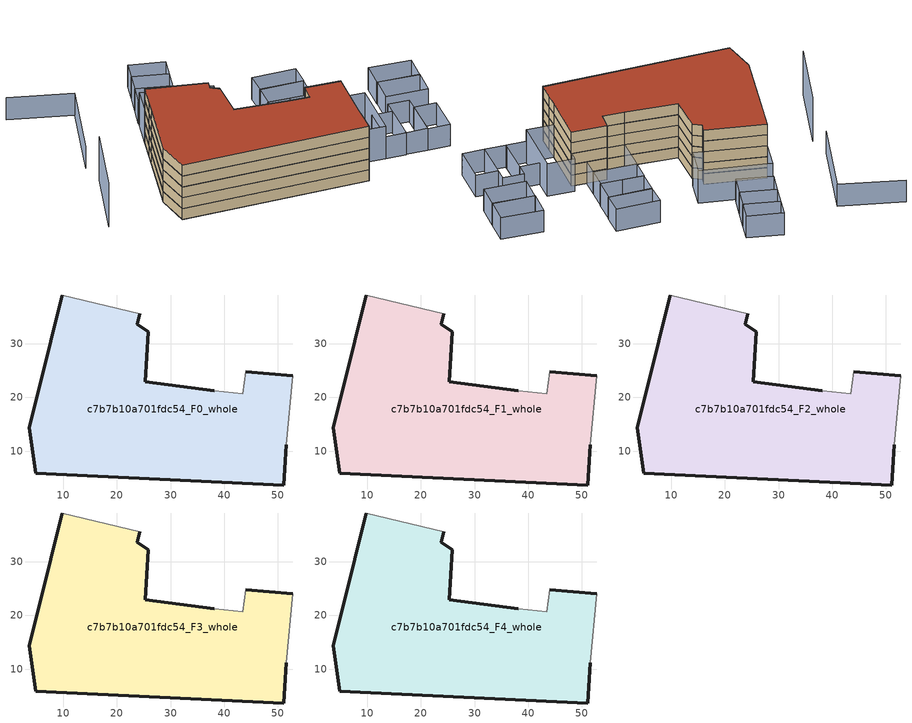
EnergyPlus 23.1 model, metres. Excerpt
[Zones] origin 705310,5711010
c7b7b10a701fdc54_F0_whole
 floor ground (EU_floor_Construction): 51.04,3.68 51.39,8.24 51.56,11.19 52.72,24 44.02,24.79 43.47,20.7 38.13,21.24 25.26,22.92 25.83,32.22 23.84,33.58 24.31,35.59 9.84,39.05 8.31,33.11 7.69,30.43 3.73,14.3 4.89,5.91 z0
 wall outside (EU_wall_Construction): 24.31,35.59 23.84,33.58 25.83,32.22 25.26,22.92 38.13,21.24 / 44.02,24.79 52.72,24 / 51.56,11.19 51.39,8.24 51.04,3.68 4.89,5.91 3.73,14.3 7.69,30.43 8.31,33.11 9.84,39.05 z0:3
 wall adiabatic (EU_wall_Construction): 9.84,39.05 24.31,35.59 / 38.13,21.24 43.47,20.7 44.02,24.79 / 52.72,24 51.56,11.19 z0:3
c7b7b10a701fdc54_F1_whole
 floor to c7b7b10a701fdc54_F0_whole (EU_floor_Construction): 51.03,3.68 51.39,8.24 51.56,11.19 52.72,24 44.02,24.79 43.47,20.7 38.13,21.24 25.26,22.92 25.83,32.22 23.84,33.58 24.3,35.59 9.84,39.05 8.31,33.11 7.69,30.43 3.73,14.3 4.89,5.91 z3
 wall outside (EU_wall_Construction): 24.31,35.59 23.84,33.58 25.83,32.22 25.26,22.92 38.13,21.24 / 44.02,24.79 52.72,24 / 51.56,11.19 51.39,8.24 51.04,3.68 4.89,5.91 3.73,14.3 7.69,30.43 8.31,33.11 9.84,39.05 z3:6
 wall adiabatic (EU_wall_Construction): 9.84,39.05 24.31,35.59 / 38.13,21.24 43.47,20.7 44.02,24.79 / 52.72,24 51.56,11.19 z3:6
c7b7b10a701fdc54_F2_whole
 floor to c7b7b10a701fdc54_F1_whole (EU_floor_Construction): 51.03,3.68 51.39,8.24 51.56,11.19 52.72,24 44.02,24.79 43.47,20.7 38.13,21.24 25.26,22.92 25.83,32.22 23.84,33.58 24.3,35.59 9.84,39.05 8.31,33.11 7.69,30.43 3.73,14.3 4.89,5.91 z6
 wall outside (EU_wall_Construction): 24.31,35.59 23.84,33.58 25.83,32.22 25.26,22.92 38.13,21.24 / 44.02,24.79 52.72,24 / 51.56,11.19 51.39,8.24 51.04,3.68 4.89,5.91 3.73,14.3 7.69,30.43 8.31,33.11 9.84,39.05 z6:9
 wall adiabatic (EU_wall_Construction): 9.84,39.05 24.31,35.59 / 38.13,21.24 43.47,20.7 44.02,24.79 / 52.72,24 51.56,11.19 z6:9
c7b7b10a701fdc54_F3_whole
 floor to c7b7b10a701fdc54_F2_whole (EU_floor_Construction): 51.03,3.68 51.39,8.24 51.56,11.19 52.72,24 44.02,24.79 43.47,20.7 38.13,21.24 25.26,22.92 25.83,32.22 23.84,33.58 24.3,35.59 9.84,39.05 8.31,33.11 7.69,30.43 3.73,14.3 4.89,5.91 z9
 wall outside (EU_wall_Construction): 24.31,35.59 23.84,33.58 25.83,32.22 25.26,22.92 38.13,21.24 / 44.02,24.79 52.72,24 / 51.56,11.19 51.39,8.24 51.04,3.68 4.89,5.91 3.73,14.3 7.69,30.43 8.31,33.11 9.84,39.05 z9:12
 wall adiabatic (EU_wall_Construction): 9.84,39.05 24.31,35.59 / 38.13,21.24 43.47,20.7 44.02,24.79 / 52.72,24 51.56,11.19 z9:12
c7b7b10a701fdc54_F4_whole
 floor to c7b7b10a701fdc54_F3_whole (EU_floor_Construction): 51.03,3.68 51.39,8.24 51.56,11.19 52.72,24 44.02,24.79 43.47,20.7 38.13,21.24 25.26,22.92 25.83,32.22 23.84,33.58 24.3,35.59 9.84,39.05 8.31,33.11 7.69,30.43 3.73,14.3 4.89,5.91 z12
 wall outside (EU_wall_Construction): 24.31,35.59 23.84,33.58 25.83,32.22 25.26,22.92 38.13,21.24 / 44.02,24.79 52.72,24 / 51.56,11.19 51.39,8.24 51.04,3.68 4.89,5.91 3.73,14.3 7.69,30.43 8.31,33.11 9.84,39.05 z12:15
 wall adiabatic (EU_wall_Construction): 9.84,39.05 24.31,35.59 / 38.13,21.24 43.47,20.7 44.02,24.79 / 52.72,24 51.56,11.19 z12:15
 roof outside (EU_roof_Construction): 52.72,24 51.56,11.19 51.39,8.24 51.04,3.68 4.89,5.91 3.73,14.3 7.69,30.43 8.31,33.11 9.84,39.05 24.31,35.59 23.84,33.58 25.83,32.22 25.26,22.92 38.13,21.24 43.47,20.7 44.02,24.79 z15
shading: -15.64,60.95 -0.37,56.32 / -0.37,56.32 -6.92,34.73 / 69.3,19.7 74.78,19.29 / 74.78,19.29 74.06,9.71 / 74.06,9.71 68.57,10.13 / 68.57,10.13 69.3,19.7 / 64.01,20.06 63.33,10.43 / 63.33,10.43 58.27,10.78 / 58.27,10.78 58.95,20.42 / 58.95,20.42 64.01,20.06 / 69.52,22.84 68.62,10.12 / 68.62,10.12 63.34,10.49 / 63.34,10.49 64.24,23.21 / 64.24,23.21 69.52,22.84 / 38.12,21.09 38.76,29.78 / 38.76,29.78 49.32,29.01 / 49.32,29.01 48.68,20.31 / 48.68,20.31 38.12,21.09 / 75.46,25.4 65.1,26.36 / 65.1,26.36 65.7,32.77 / 65.7,32.77 76.06,31.8 / 76.06,31.8 75.46,25.4 / 39.15,34.98 49.76,34.18 / 49.76,34.18 49.37,28.97 / 49.37,28.97 38.76,29.77 / 38.76,29.77 39.15,34.98 / 76.02,31.78 65.64,32.77 / 65.64,32.77 66.24,39.09 / 66.24,39.09 76.63,38.1 / 76.63,38.1 76.02,31.78 / 49.8,34.18 39.17,34.98 / 39.17,34.98 39.62,40.87 / 39.62,40.87 50.24,40.07 / 50.24,40.07 49.8,34.18 / 50.41,40.06 39.65,40.63 / 39.65,40.63 39.95,46.12 / 39.95,46.12 50.7,45.55 / 50.7,45.55 50.41,40.06 / 13.2,52.54 21.74,50.28 / 21.74,50.28 20.32,44.92 / 20.32,44.92 11.78,47.18 / 11.78,47.18 13.2,52.54 / 14.52,57.56 23.08,55.3 / 23.08,55.3 21.75,50.27 / 21.75,50.27 13.2,52.53 / 13.2,52.53 14.52,57.56 / 15.77,62.41 24.36,60.14 / 24.36,60.14 23.08,55.29 / 23.08,55.29 14.49,57.56 / 14.49,57.56 15.77,62.41 z0:6; -6.09,28.89 -11.92,9.91 z0:12; 59.53,25.66 58.25,10.62 / 58.25,10.62 51.56,11.19 / 51.56,11.19 52.83,26.22 / 52.83,26.22 59.53,25.66 / 26.85,34.92 9.83,39.05 / 9.83,39.05 11.61,46.39 / 11.61,46.39 28.63,42.26 / 28.63,42.26 26.85,34.92 z0:9
[Building]
EU S2 Campaign: North Axis=0; Terrain=City; Solar Distribution=FullExterior
[Site:Location]
London: Latitude=51.5; Longitude=-0.5; Time Zone=0; Elevation=25
[SizingPeriod:WeatherFileDays]
AnnualSizingPeriod: Begin Month=1; Begin Day of Month=1; End Month=12; End Day of Month=31; Day of Week for Start Day=Monday; Use Weather File Daylight Saving Period=No; Use Weather File Rain and Snow Indicators=No
[MATERIAL]
EU_InternalMass_Material: Roughness=MediumRough; Thickness=0.1; Conductivity=1; Density=1800; Specific Heat=900; Thermal Absorptance=0.9; Solar Absorptance=0.7; Visible Absorptance=0.7
[MATERIAL:NOMASS] Roughness=MediumRough; Thermal Absorptance=0.9; Solar Absorptance=0.7; Visible Absorptance=0.7
Name | Thermal Resistance
EU_wall_NoMass | 1.04674
EU_roof_NoMass | 4.32442
EU_floor_NoMass | 2.04616
[CONSTRUCTION]
EU_wall_Construction: EU_wall_NoMass
EU_roof_Construction: EU_roof_NoMass
EU_floor_Construction: EU_floor_NoMass
EU_InternalMass_Construction: EU_InternalMass_Material
[ZONE] Type=1; Multiplier=1; Ceiling Height=autocalculate; Volume=3302.22; Floor Area=autocalculate; Part of Total Floor Area=Yes
c7b7b10a701fdc54_F0_whole; c7b7b10a701fdc54_F1_whole; c7b7b10a701fdc54_F2_whole; c7b7b10a701fdc54_F3_whole; c7b7b10a701fdc54_F4_whole
[INTERNALMASS] Construction=EU_InternalMass_Construction; Surface Area=1100.74
Name | Zone or ZoneList
c7b7b10a701fdc54_F0_whole_EU_InternalMass | c7b7b10a701fdc54_F0_whole
c7b7b10a701fdc54_F1_whole_EU_InternalMass | c7b7b10a701fdc54_F1_whole
c7b7b10a701fdc54_F2_whole_EU_InternalMass | c7b7b10a701fdc54_F2_whole
c7b7b10a701fdc54_F3_whole_EU_InternalMass | c7b7b10a701fdc54_F3_whole
c7b7b10a701fdc54_F4_whole_EU_InternalMass | c7b7b10a701fdc54_F4_whole
[OTHEREQUIPMENT] Fuel Type=Electricity; Design Level Calculation Method=Watts/Area; Power per Zone Floor Area=1; Fraction Latent=0; Fraction Radiant=0; Fraction Lost=0; Carbon Dioxide Generation Rate=0; EndUse Subcategory=EU_Step8_InternalGains
Name | Zone or ZoneList or Space or SpaceList | Schedule
EU_Step8_InternalGain_c7b7b10a701fdc54_F0_whole_f000 | c7b7b10a701fdc54_F0_whole | EU_Step8_GainSchedule_c7b7b10a701fdc54_F0_whole_f000
EU_Step8_InternalGain_c7b7b10a701fdc54_F1_whole_f000 | c7b7b10a701fdc54_F1_whole | EU_Step8_GainSchedule_c7b7b10a701fdc54_F1_whole_f000
EU_Step8_InternalGain_c7b7b10a701fdc54_F2_whole_f000 | c7b7b10a701fdc54_F2_whole | EU_Step8_GainSchedule_c7b7b10a701fdc54_F2_whole_f000
EU_Step8_InternalGain_c7b7b10a701fdc54_F3_whole_f000 | c7b7b10a701fdc54_F3_whole | EU_Step8_GainSchedule_c7b7b10a701fdc54_F3_whole_f000
EU_Step8_InternalGain_c7b7b10a701fdc54_F4_whole_f000 | c7b7b10a701fdc54_F4_whole | EU_Step8_GainSchedule_c7b7b10a701fdc54_F4_whole_f000
[ZONEVENTILATION:DESIGNFLOWRATE] Schedule=EU_AlwaysOn; Design Flow Rate Calculation Method=AirChanges/Hour; Air Changes per Hour=0.488719; Ventilation Type=Natural; Fan Pressure Rise=0; Fan Total Efficiency=1; Constant Term Coefficient=1; Temperature Term Coefficient=0; Velocity Term Coefficient=0; Velocity Squared Term Coefficient=0; Minimum Indoor Temperature=-100; Maximum Indoor Temperature=100; Delta Temperature=-100; Minimum Outdoor Temperature=-100; Maximum Outdoor Temperature=100; Maximum Wind Speed=40
Name | Zone or ZoneList or Space or SpaceList
EU_ConstantAir_c7b7b10a701fdc54_F0_whole | c7b7b10a701fdc54_F0_whole
EU_ConstantAir_c7b7b10a701fdc54_F1_whole | c7b7b10a701fdc54_F1_whole
EU_ConstantAir_c7b7b10a701fdc54_F2_whole | c7b7b10a701fdc54_F2_whole
EU_ConstantAir_c7b7b10a701fdc54_F3_whole | c7b7b10a701fdc54_F3_whole
EU_ConstantAir_c7b7b10a701fdc54_F4_whole | c7b7b10a701fdc54_F4_whole
[HVACTEMPLATE:THERMOSTAT] Constant Heating Setpoint=20; Constant Cooling Setpoint=50
EU_HeatOnly_c7b7b10a701fdc54_F0_whole; EU_HeatOnly_c7b7b10a701fdc54_F1_whole; EU_HeatOnly_c7b7b10a701fdc54_F2_whole; EU_HeatOnly_c7b7b10a701fdc54_F3_whole; EU_HeatOnly_c7b7b10a701fdc54_F4_whole
[HVACTEMPLATE:ZONE:IDEALLOADSAIRSYSTEM] System Availability Schedule=EU_AlwaysOn; Maximum Heating Supply Air Temperature=50; Minimum Cooling Supply Air Temperature=13; Maximum Heating Supply Air Humidity Ratio=0.0156; Minimum Cooling Supply Air Humidity Ratio=0.0077; Heating Limit=NoLimit; Cooling Limit=NoLimit; Heating Availability Schedule=EU_AlwaysOn; Cooling Availability Schedule=EU_CoolingOff; Dehumidification Control Type=ConstantSensibleHeatRatio; Cooling Sensible Heat Ratio=0.7; Dehumidification Setpoint=60; Humidification Control Type=None; Humidification Setpoint=30; Outdoor Air Method=None; Outdoor Air Flow Rate per Person=0.00944; Outdoor Air Flow Rate per Zone Floor Area=0; Outdoor Air Flow Rate per Zone=0; Demand Controlled Ventilation Type=None; Outdoor Air Economizer Type=NoEconomizer; Heat Recovery Type=None; Sensible Heat Recovery Effectiveness=0.7; Latent Heat Recovery Effectiveness=0.65
Name | Template Thermostat
c7b7b10a701fdc54_F0_whole | EU_HeatOnly_c7b7b10a701fdc54_F0_whole
c7b7b10a701fdc54_F1_whole | EU_HeatOnly_c7b7b10a701fdc54_F1_whole
c7b7b10a701fdc54_F2_whole | EU_HeatOnly_c7b7b10a701fdc54_F2_whole
c7b7b10a701fdc54_F3_whole | EU_HeatOnly_c7b7b10a701fdc54_F3_whole
c7b7b10a701fdc54_F4_whole | EU_HeatOnly_c7b7b10a701fdc54_F4_whole
[SIZING:ZONE] Zone Cooling Design Supply Air Temperature Input Method=SupplyAirTemperature; Zone Cooling Design Supply Air Temperature=13; Zone Heating Design Supply Air Temperature Input Method=SupplyAirTemperature; Zone Heating Design Supply Air Temperature=50; Zone Cooling Design Supply Air Humidity Ratio=0.008; Zone Heating Design Supply Air Humidity Ratio=0.008; Cooling Design Air Flow Method=DesignDay; Cooling Design Air Flow Rate=0; Cooling Minimum Air Flow per Zone Floor Area=0.000762; Cooling Minimum Air Flow=0; Cooling Minimum Air Flow Fraction=0.2; Heating Design Air Flow Method=DesignDay; Heating Design Air Flow Rate=0; Heating Maximum Air Flow per Zone Floor Area=0.002032; Heating Maximum Air Flow=0.141576; Heating Maximum Air Flow Fraction=0.3; Account for Dedicated Outdoor Air System=No; Dedicated Outdoor Air System Control Strategy=NeutralSupplyAir; Dedicated Outdoor Air Low Setpoint Temperature for Design=autosize; Dedicated Outdoor Air High Setpoint Temperature for Design=autosize; Zone Load Sizing Method=Sensible Load Only No Latent Load; Zone Latent Cooling Design Supply Air Humidity Ratio Input Method=HumidityRatioDifference; Zone Cooling Design Supply Air Humidity Ratio Difference=0.005; Zone Latent Heating Design Supply Air Humidity Ratio Input Method=HumidityRatioDifference; Zone Humidification Design Supply Air Humidity Ratio Difference=0.005
c7b7b10a701fdc54_F0_whole; c7b7b10a701fdc54_F1_whole; c7b7b10a701fdc54_F2_whole; c7b7b10a701fdc54_F3_whole; c7b7b10a701fdc54_F4_whole
[SCHEDULE:CONSTANT]
Name | Hourly Value
EU_AlwaysOn | 1
EU_CoolingOff | 0
[SCHEDULE:FILE] Column Number=1; Rows to Skip at Top=0; Number of Hours of Data=8760; Column Separator=Comma; Interpolate to Timestep=No; Minutes per Item=60; Adjust Schedule for Daylight Savings=Yes
Name | File
EU_Step8_GainSchedule_c7b7b10a701fdc54_F0_whole_f000 | ../../schedules/c7b7b10a701fdc54/c7b7b10a701fdc54_F0_whole_f000_gain.csv
EU_Step8_GainSchedule_c7b7b10a701fdc54_F1_whole_f000 | ../../schedules/c7b7b10a701fdc54/c7b7b10a701fdc54_F1_whole_f000_gain.csv
EU_Step8_GainSchedule_c7b7b10a701fdc54_F2_whole_f000 | ../../schedules/c7b7b10a701fdc54/c7b7b10a701fdc54_F2_whole_f000_gain.csv
EU_Step8_GainSchedule_c7b7b10a701fdc54_F3_whole_f000 | ../../schedules/c7b7b10a701fdc54/c7b7b10a701fdc54_F3_whole_f000_gain.csv
EU_Step8_GainSchedule_c7b7b10a701fdc54_F4_whole_f000 | ../../schedules/c7b7b10a701fdc54/c7b7b10a701fdc54_F4_whole_f000_gain.csv
